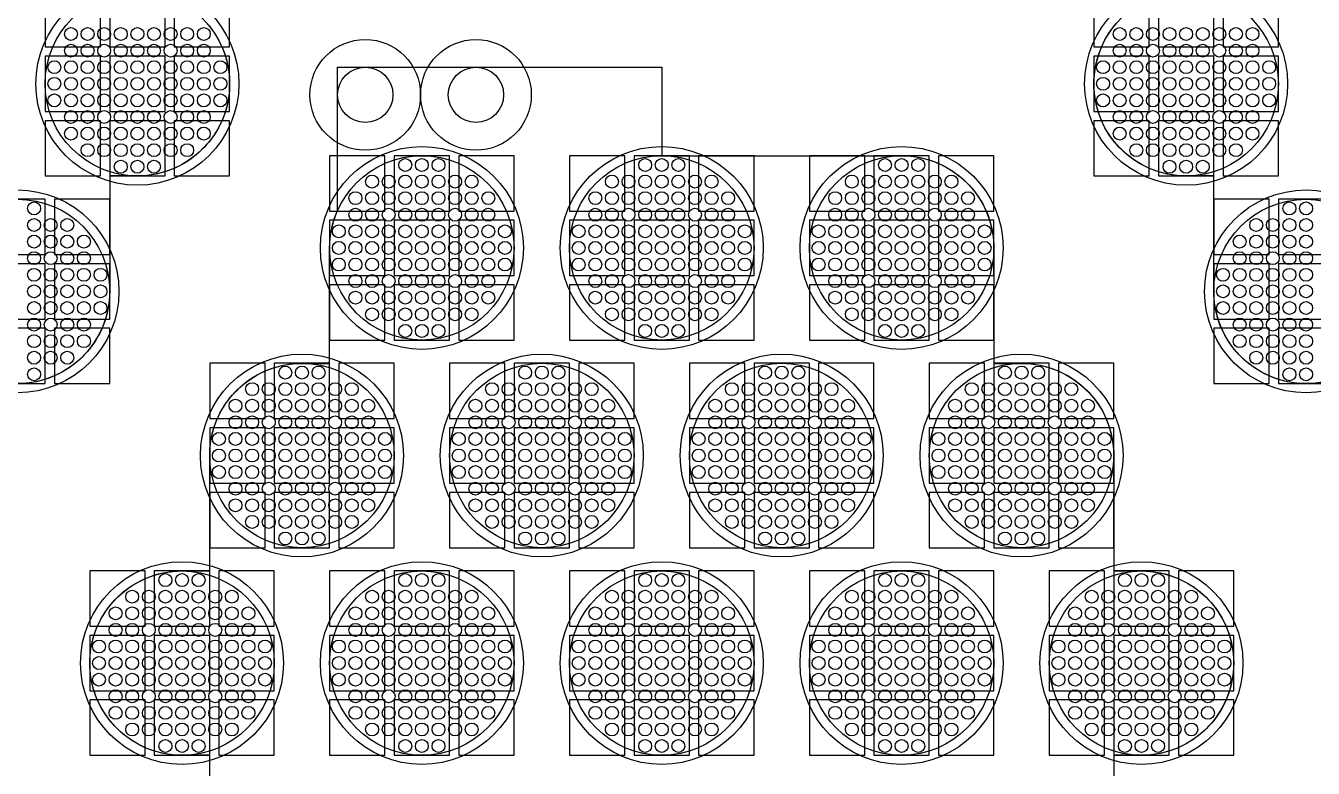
# Model space of a CAD drawing. Extents: x -49 to 54, y -38 to 38.
# Drawn here: x 26.48 to 33.46, y 10.43 to 14.45 of the extents above; entities that cross this region are included whole.
import ezdxf

# ---------------------------------------------------------------- set-up
doc = ezdxf.new("R2010")
doc.units = 0
for name, color, linetype in [('ADHESIVE_VIA_OPENINGS', 30, 'CONTINUOUS'), ('BACK_LAYER', 5, 'CONTINUOUS'), ('COND_LAYER_LOWER_ELECTRODE', 6, 'CONTINUOUS'), ('CONDUCTIVE_LAYER_BACK_LAYER', 2, 'CONTINUOUS'), ('EMITTER', 3, 'CONTINUOUS'), ('LOWER_ELECTRODE', 1, 'CONTINUOUS'), ('SUBSTRATE_VIA', 4, 'CONTINUOUS')]:
    doc.layers.add(name, color=color, linetype=linetype)

msp = doc.modelspace()

# ---------------------------------------------------------------- linework, layer by layer
at = {"layer": 'ADHESIVE_VIA_OPENINGS'}
for centre in [(28.3233, 14.0785), (28.9233, 14.0785)]:
    msp.add_circle(centre, 0.3, dxfattribs=at)
at = {"layer": 'BACK_LAYER'}
for points in [[(26.5884, 14.3384), (26.8884, 14.3384), (26.8884, 14.6384), (26.5884, 14.6384)], [(26.9384, 14.3384), (27.2384, 14.3384), (27.2384, 14.6384), (26.9384, 14.6384)], [(27.2884, 14.3384), (27.5884, 14.3384), (27.5884, 14.6384), (27.2884, 14.6384)], [(32.2721, 14.3384), (32.5721, 14.3384), (32.5721, 14.6384), (32.2721, 14.6384)], [(32.6221, 14.3384), (32.9221, 14.3384), (32.9221, 14.6384), (32.6221, 14.6384)], [(32.9721, 14.3384), (33.2721, 14.3384), (33.2721, 14.6384), (32.9721, 14.6384)], [(26.5884, 13.9884), (26.8884, 13.9884), (26.8884, 14.2884), (26.5884, 14.2884)], [(26.9384, 13.9884), (27.2384, 13.9884), (27.2384, 14.2884), (26.9384, 14.2884)], [(27.2884, 13.9884), (27.5884, 13.9884), (27.5884, 14.2884), (27.2884, 14.2884)], [(32.2721, 13.9884), (32.5721, 13.9884), (32.5721, 14.2884), (32.2721, 14.2884)], [(32.6221, 13.9884), (32.9221, 13.9884), (32.9221, 14.2884), (32.6221, 14.2884)], [(32.9721, 13.9884), (33.2721, 13.9884), (33.2721, 14.2884), (32.9721, 14.2884)], [(26.5884, 13.6384), (26.8884, 13.6384), (26.8884, 13.9384), (26.5884, 13.9384)], [(26.9384, 13.6384), (27.2384, 13.6384), (27.2384, 13.9384), (26.9384, 13.9384)], [(27.2884, 13.6384), (27.5884, 13.6384), (27.5884, 13.9384), (27.2884, 13.9384)], [(32.2721, 13.6384), (32.5721, 13.6384), (32.5721, 13.9384), (32.2721, 13.9384)], [(32.6221, 13.6384), (32.9221, 13.6384), (32.9221, 13.9384), (32.6221, 13.9384)], [(32.9721, 13.6384), (33.2721, 13.6384), (33.2721, 13.9384), (32.9721, 13.9384)], [(28.1302, 13.4482), (28.4302, 13.4482), (28.4302, 13.7482), (28.1302, 13.7482)], [(28.4802, 13.4482), (28.7802, 13.4482), (28.7802, 13.7482), (28.4802, 13.7482)], [(28.8302, 13.4482), (29.1302, 13.4482), (29.1302, 13.7482), (28.8302, 13.7482)], [(29.4302, 13.4482), (29.7302, 13.4482), (29.7302, 13.7482), (29.4302, 13.7482)], [(29.7802, 13.4482), (30.0802, 13.4482), (30.0802, 13.7482), (29.7802, 13.7482)], [(30.1302, 13.4482), (30.4302, 13.4482), (30.4302, 13.7482), (30.1302, 13.7482)], [(30.7302, 13.4482), (31.0302, 13.4482), (31.0302, 13.7482), (30.7302, 13.7482)], [(31.0802, 13.4482), (31.3802, 13.4482), (31.3802, 13.7482), (31.0802, 13.7482)], [(31.4302, 13.4482), (31.7302, 13.4482), (31.7302, 13.7482), (31.4302, 13.7482)], [(26.2884, 13.2125), (26.5884, 13.2125), (26.5884, 13.5125), (26.2884, 13.5125)], [(26.6384, 13.2125), (26.9384, 13.2125), (26.9384, 13.5125), (26.6384, 13.5125)], [(32.9221, 13.2125), (33.2221, 13.2125), (33.2221, 13.5125), (32.9221, 13.5125)], [(33.2721, 13.2125), (33.5721, 13.2125), (33.5721, 13.5125), (33.2721, 13.5125)], [(28.1302, 13.0982), (28.4302, 13.0982), (28.4302, 13.3982), (28.1302, 13.3982)], [(28.4802, 13.0982), (28.7802, 13.0982), (28.7802, 13.3982), (28.4802, 13.3982)], [(28.8302, 13.0982), (29.1302, 13.0982), (29.1302, 13.3982), (28.8302, 13.3982)], [(29.4302, 13.0982), (29.7302, 13.0982), (29.7302, 13.3982), (29.4302, 13.3982)], [(29.7802, 13.0982), (30.0802, 13.0982), (30.0802, 13.3982), (29.7802, 13.3982)], [(30.1302, 13.0982), (30.4302, 13.0982), (30.4302, 13.3982), (30.1302, 13.3982)], [(30.7302, 13.0982), (31.0302, 13.0982), (31.0302, 13.3982), (30.7302, 13.3982)], [(31.0802, 13.0982), (31.3802, 13.0982), (31.3802, 13.3982), (31.0802, 13.3982)], [(31.4302, 13.0982), (31.7302, 13.0982), (31.7302, 13.3982), (31.4302, 13.3982)], [(26.2884, 12.8625), (26.5884, 12.8625), (26.5884, 13.1625), (26.2884, 13.1625)], [(26.6384, 12.8625), (26.9384, 12.8625), (26.9384, 13.1625), (26.6384, 13.1625)], [(32.9221, 12.8625), (33.2221, 12.8625), (33.2221, 13.1625), (32.9221, 13.1625)], [(33.2721, 12.8625), (33.5721, 12.8625), (33.5721, 13.1625), (33.2721, 13.1625)], [(28.1302, 12.7482), (28.4302, 12.7482), (28.4302, 13.0482), (28.1302, 13.0482)], [(28.4802, 12.7482), (28.7802, 12.7482), (28.7802, 13.0482), (28.4802, 13.0482)], [(28.8302, 12.7482), (29.1302, 12.7482), (29.1302, 13.0482), (28.8302, 13.0482)], [(29.4302, 12.7482), (29.7302, 12.7482), (29.7302, 13.0482), (29.4302, 13.0482)], [(29.7802, 12.7482), (30.0802, 12.7482), (30.0802, 13.0482), (29.7802, 13.0482)], [(30.1302, 12.7482), (30.4302, 12.7482), (30.4302, 13.0482), (30.1302, 13.0482)], [(30.7302, 12.7482), (31.0302, 12.7482), (31.0302, 13.0482), (30.7302, 13.0482)], [(31.0802, 12.7482), (31.3802, 12.7482), (31.3802, 13.0482), (31.0802, 13.0482)], [(31.4302, 12.7482), (31.7302, 12.7482), (31.7302, 13.0482), (31.4302, 13.0482)], [(26.2884, 12.5125), (26.5884, 12.5125), (26.5884, 12.8125), (26.2884, 12.8125)], [(26.6384, 12.5125), (26.9384, 12.5125), (26.9384, 12.8125), (26.6384, 12.8125)], [(32.9221, 12.5125), (33.2221, 12.5125), (33.2221, 12.8125), (32.9221, 12.8125)], [(33.2721, 12.5125), (33.5721, 12.5125), (33.5721, 12.8125), (33.2721, 12.8125)], [(27.4802, 12.3223), (27.7802, 12.3223), (27.7802, 12.6223), (27.4802, 12.6223)], [(27.8302, 12.3223), (28.1302, 12.3223), (28.1302, 12.6223), (27.8302, 12.6223)], [(28.1802, 12.3223), (28.4802, 12.3223), (28.4802, 12.6223), (28.1802, 12.6223)], [(28.7802, 12.3223), (29.0802, 12.3223), (29.0802, 12.6223), (28.7802, 12.6223)], [(29.1302, 12.3223), (29.4302, 12.3223), (29.4302, 12.6223), (29.1302, 12.6223)], [(29.4802, 12.3223), (29.7802, 12.3223), (29.7802, 12.6223), (29.4802, 12.6223)], [(30.0802, 12.3223), (30.3802, 12.3223), (30.3802, 12.6223), (30.0802, 12.6223)], [(30.4302, 12.3223), (30.7302, 12.3223), (30.7302, 12.6223), (30.4302, 12.6223)], [(30.7802, 12.3223), (31.0802, 12.3223), (31.0802, 12.6223), (30.7802, 12.6223)], [(31.3802, 12.3223), (31.6802, 12.3223), (31.6802, 12.6223), (31.3802, 12.6223)], [(31.7302, 12.3223), (32.0302, 12.3223), (32.0302, 12.6223), (31.7302, 12.6223)], [(32.0802, 12.3223), (32.3802, 12.3223), (32.3802, 12.6223), (32.0802, 12.6223)], [(27.4802, 11.9723), (27.7802, 11.9723), (27.7802, 12.2723), (27.4802, 12.2723)], [(27.8302, 11.9723), (28.1302, 11.9723), (28.1302, 12.2723), (27.8302, 12.2723)], [(28.1802, 11.9723), (28.4802, 11.9723), (28.4802, 12.2723), (28.1802, 12.2723)], [(28.7802, 11.9723), (29.0802, 11.9723), (29.0802, 12.2723), (28.7802, 12.2723)], [(29.1302, 11.9723), (29.4302, 11.9723), (29.4302, 12.2723), (29.1302, 12.2723)], [(29.4802, 11.9723), (29.7802, 11.9723), (29.7802, 12.2723), (29.4802, 12.2723)], [(30.0802, 11.9723), (30.3802, 11.9723), (30.3802, 12.2723), (30.0802, 12.2723)], [(30.4302, 11.9723), (30.7302, 11.9723), (30.7302, 12.2723), (30.4302, 12.2723)], [(30.7802, 11.9723), (31.0802, 11.9723), (31.0802, 12.2723), (30.7802, 12.2723)], [(31.3802, 11.9723), (31.6802, 11.9723), (31.6802, 12.2723), (31.3802, 12.2723)], [(31.7302, 11.9723), (32.0302, 11.9723), (32.0302, 12.2723), (31.7302, 12.2723)], [(32.0802, 11.9723), (32.3802, 11.9723), (32.3802, 12.2723), (32.0802, 12.2723)], [(27.4802, 11.6223), (27.7802, 11.6223), (27.7802, 11.9223), (27.4802, 11.9223)], [(27.8302, 11.6223), (28.1302, 11.6223), (28.1302, 11.9223), (27.8302, 11.9223)], [(28.1802, 11.6223), (28.4802, 11.6223), (28.4802, 11.9223), (28.1802, 11.9223)], [(28.7802, 11.6223), (29.0802, 11.6223), (29.0802, 11.9223), (28.7802, 11.9223)], [(29.1302, 11.6223), (29.4302, 11.6223), (29.4302, 11.9223), (29.1302, 11.9223)], [(29.4802, 11.6223), (29.7802, 11.6223), (29.7802, 11.9223), (29.4802, 11.9223)], [(30.0802, 11.6223), (30.3802, 11.6223), (30.3802, 11.9223), (30.0802, 11.9223)], [(30.4302, 11.6223), (30.7302, 11.6223), (30.7302, 11.9223), (30.4302, 11.9223)], [(30.7802, 11.6223), (31.0802, 11.6223), (31.0802, 11.9223), (30.7802, 11.9223)], [(31.3802, 11.6223), (31.6802, 11.6223), (31.6802, 11.9223), (31.3802, 11.9223)], [(31.7302, 11.6223), (32.0302, 11.6223), (32.0302, 11.9223), (31.7302, 11.9223)], [(32.0802, 11.6223), (32.3802, 11.6223), (32.3802, 11.9223), (32.0802, 11.9223)], [(26.8302, 11.1965), (27.1302, 11.1965), (27.1302, 11.4965), (26.8302, 11.4965)], [(27.1802, 11.1965), (27.4802, 11.1965), (27.4802, 11.4965), (27.1802, 11.4965)], [(27.5302, 11.1965), (27.8302, 11.1965), (27.8302, 11.4965), (27.5302, 11.4965)], [(28.1302, 11.1965), (28.4302, 11.1965), (28.4302, 11.4965), (28.1302, 11.4965)], [(28.4802, 11.1965), (28.7802, 11.1965), (28.7802, 11.4965), (28.4802, 11.4965)], [(28.8302, 11.1965), (29.1302, 11.1965), (29.1302, 11.4965), (28.8302, 11.4965)], [(29.4302, 11.1965), (29.7302, 11.1965), (29.7302, 11.4965), (29.4302, 11.4965)], [(29.7802, 11.1965), (30.0802, 11.1965), (30.0802, 11.4965), (29.7802, 11.4965)], [(30.1302, 11.1965), (30.4302, 11.1965), (30.4302, 11.4965), (30.1302, 11.4965)], [(30.7302, 11.1965), (31.0302, 11.1965), (31.0302, 11.4965), (30.7302, 11.4965)], [(31.0802, 11.1965), (31.3802, 11.1965), (31.3802, 11.4965), (31.0802, 11.4965)], [(31.4302, 11.1965), (31.7302, 11.1965), (31.7302, 11.4965), (31.4302, 11.4965)], [(32.0302, 11.1965), (32.3302, 11.1965), (32.3302, 11.4965), (32.0302, 11.4965)], [(32.3802, 11.1965), (32.6802, 11.1965), (32.6802, 11.4965), (32.3802, 11.4965)], [(32.7302, 11.1965), (33.0302, 11.1965), (33.0302, 11.4965), (32.7302, 11.4965)], [(26.8302, 10.8465), (27.1302, 10.8465), (27.1302, 11.1465), (26.8302, 11.1465)], [(27.1802, 10.8465), (27.4802, 10.8465), (27.4802, 11.1465), (27.1802, 11.1465)], [(27.5302, 10.8465), (27.8302, 10.8465), (27.8302, 11.1465), (27.5302, 11.1465)], [(28.1302, 10.8465), (28.4302, 10.8465), (28.4302, 11.1465), (28.1302, 11.1465)], [(28.4802, 10.8465), (28.7802, 10.8465), (28.7802, 11.1465), (28.4802, 11.1465)], [(28.8302, 10.8465), (29.1302, 10.8465), (29.1302, 11.1465), (28.8302, 11.1465)], [(29.4302, 10.8465), (29.7302, 10.8465), (29.7302, 11.1465), (29.4302, 11.1465)], [(29.7802, 10.8465), (30.0802, 10.8465), (30.0802, 11.1465), (29.7802, 11.1465)], [(30.1302, 10.8465), (30.4302, 10.8465), (30.4302, 11.1465), (30.1302, 11.1465)], [(30.7302, 10.8465), (31.0302, 10.8465), (31.0302, 11.1465), (30.7302, 11.1465)], [(31.0802, 10.8465), (31.3802, 10.8465), (31.3802, 11.1465), (31.0802, 11.1465)], [(31.4302, 10.8465), (31.7302, 10.8465), (31.7302, 11.1465), (31.4302, 11.1465)], [(32.0302, 10.8465), (32.3302, 10.8465), (32.3302, 11.1465), (32.0302, 11.1465)], [(32.3802, 10.8465), (32.6802, 10.8465), (32.6802, 11.1465), (32.3802, 11.1465)], [(32.7302, 10.8465), (33.0302, 10.8465), (33.0302, 11.1465), (32.7302, 11.1465)], [(26.8302, 10.4965), (27.1302, 10.4965), (27.1302, 10.7965), (26.8302, 10.7965)], [(27.1802, 10.4965), (27.4802, 10.4965), (27.4802, 10.7965), (27.1802, 10.7965)], [(27.5302, 10.4965), (27.8302, 10.4965), (27.8302, 10.7965), (27.5302, 10.7965)], [(28.1302, 10.4965), (28.4302, 10.4965), (28.4302, 10.7965), (28.1302, 10.7965)], [(28.4802, 10.4965), (28.7802, 10.4965), (28.7802, 10.7965), (28.4802, 10.7965)], [(28.8302, 10.4965), (29.1302, 10.4965), (29.1302, 10.7965), (28.8302, 10.7965)], [(29.4302, 10.4965), (29.7302, 10.4965), (29.7302, 10.7965), (29.4302, 10.7965)], [(29.7802, 10.4965), (30.0802, 10.4965), (30.0802, 10.7965), (29.7802, 10.7965)], [(30.1302, 10.4965), (30.4302, 10.4965), (30.4302, 10.7965), (30.1302, 10.7965)], [(30.7302, 10.4965), (31.0302, 10.4965), (31.0302, 10.7965), (30.7302, 10.7965)], [(31.0802, 10.4965), (31.3802, 10.4965), (31.3802, 10.7965), (31.0802, 10.7965)], [(31.4302, 10.4965), (31.7302, 10.4965), (31.7302, 10.7965), (31.4302, 10.7965)], [(32.0302, 10.4965), (32.3302, 10.4965), (32.3302, 10.7965), (32.0302, 10.7965)], [(32.3802, 10.4965), (32.6802, 10.4965), (32.6802, 10.7965), (32.3802, 10.7965)], [(32.7302, 10.4965), (33.0302, 10.4965), (33.0302, 10.7965), (32.7302, 10.7965)]]:
    msp.add_lwpolyline(points, close=True, dxfattribs=at)
at = {"layer": 'COND_LAYER_LOWER_ELECTRODE'}
for centre in [(27.0884, 14.1384), (32.7721, 14.1384), (28.6302, 13.2482), (29.9302, 13.2482), (31.2302, 13.2482), (26.4384, 13.0125), (33.4221, 13.0125), (27.9802, 12.1223), (29.2802, 12.1223), (30.5802, 12.1223), (31.8802, 12.1223), (27.3302, 10.9965), (28.6302, 10.9965), (29.9302, 10.9965), (31.2302, 10.9965), (32.5302, 10.9965)]:
    msp.add_circle(centre, 0.55, dxfattribs=at)
at = {"layer": 'CONDUCTIVE_LAYER_BACK_LAYER'}
for points in [[(27.4656, 14.4665), (27.4784, 14.4512), (27.4905, 14.4355), (27.502, 14.4192), (27.5129, 14.4026), (27.523, 14.3855), (27.5325, 14.368), (27.5413, 14.3502), (27.5493, 14.332), (27.5567, 14.3135), (27.5633, 14.2948), (27.5691, 14.2758), (27.5742, 14.2565), (27.5785, 14.2371), (27.5821, 14.2176), (27.5848, 14.1979), (27.5868, 14.1781), (27.588, 14.1582), (27.5884, 14.1384), (27.588, 14.1185), (27.5868, 14.0986), (27.5848, 14.0789), (27.5821, 14.0592), (27.5785, 14.0396), (27.5742, 14.0202), (27.5691, 14.001), (27.5633, 13.982), (27.5567, 13.9632), (27.5493, 13.9447), (27.5413, 13.9266), (27.5325, 13.9087), (27.523, 13.8912), (27.5129, 13.8742), (27.502, 13.8575), (27.4905, 13.8413), (27.4784, 13.8255), (27.4656, 13.8103), (27.4523, 13.7955), (27.4384, 13.7813), (27.4239, 13.7677), (27.4089, 13.7546), (27.3934, 13.7422), (27.3774, 13.7304), (27.361, 13.7192), (27.3441, 13.7087), (27.3268, 13.6989), (27.3091, 13.6897), (27.2911, 13.6813), (27.2728, 13.6736), (27.2542, 13.6667), (27.2353, 13.6604), (27.2162, 13.655), (27.1969, 13.6503), (27.1774, 13.6463), (27.1577, 13.6432), (27.138, 13.6408), (27.1182, 13.6393), (27.0983, 13.6385), (26.9384, 13.6385), (26.9384, 13.0125), (26.938, 12.9927), (26.9368, 12.9728), (26.9348, 12.953), (26.9321, 12.9333), (26.9285, 12.9138), (26.9242, 12.8944), (26.9191, 12.8751), (26.9133, 12.8561), (26.9067, 12.8374), (26.8993, 12.8189), (26.8913, 12.8007), (26.8825, 12.7829), (26.873, 12.7654), (26.8629, 12.7483), (26.852, 12.7317), (26.8405, 12.7154), (26.8284, 12.6997), (26.8156, 12.6844), (26.8023, 12.6697), (26.7884, 12.6555), (26.7739, 12.6418), (26.7589, 12.6288), (26.7434, 12.6164), (26.7274, 12.6045), (26.711, 12.5934), (26.6941, 12.5829), (26.6768, 12.573), (26.6591, 12.5639), (26.6411, 12.5555), (26.6228, 12.5478), (26.6042, 12.5408), (26.5853, 12.5346), (26.5662, 12.5291), (26.5469, 12.5244), (26.5274, 12.5205), (26.5077, 12.5174), (26.488, 12.515), (26.4682, 12.5134)], [(33.5721, 12.5126), (33.4121, 12.5126), (33.3923, 12.5134), (33.3725, 12.515), (33.3527, 12.5174), (33.3331, 12.5205), (33.3136, 12.5244), (33.2943, 12.5291), (33.2752, 12.5346), (33.2563, 12.5408), (33.2376, 12.5478), (33.2193, 12.5555), (33.2013, 12.5639), (33.1836, 12.573), (33.1664, 12.5829), (33.1495, 12.5934), (33.133, 12.6045), (33.117, 12.6164), (33.1015, 12.6288), (33.0865, 12.6418), (33.0721, 12.6555), (33.0581, 12.6697), (33.0448, 12.6844), (33.0321, 12.6997), (33.0199, 12.7154), (33.0084, 12.7317), (32.9976, 12.7483), (32.9874, 12.7654), (32.9779, 12.7829), (32.9692, 12.8007), (32.9611, 12.8189), (32.9538, 12.8374), (32.9472, 12.8561), (32.9413, 12.8751), (32.9362, 12.8944), (32.9319, 12.9138), (32.9284, 12.9333), (32.9256, 12.953), (32.9237, 12.9728), (32.9225, 12.9927), (32.9221, 13.0125), (32.9221, 13.6385), (32.7621, 13.6385), (32.7423, 13.6393), (32.7225, 13.6408), (32.7027, 13.6432), (32.6831, 13.6463), (32.6636, 13.6503), (32.6443, 13.655), (32.6252, 13.6604), (32.6063, 13.6667), (32.5876, 13.6736), (32.5693, 13.6813), (32.5513, 13.6897), (32.5336, 13.6989), (32.5164, 13.7087), (32.4995, 13.7192), (32.483, 13.7304), (32.467, 13.7422), (32.4515, 13.7546), (32.4365, 13.7677), (32.4221, 13.7813), (32.4081, 13.7955), (32.3948, 13.8103), (32.3821, 13.8255), (32.3699, 13.8413), (32.3584, 13.8575), (32.3476, 13.8742), (32.3374, 13.8912), (32.3279, 13.9087), (32.3192, 13.9266), (32.3111, 13.9447), (32.3038, 13.9632), (32.2972, 13.982), (32.2913, 14.001), (32.2862, 14.0202), (32.2819, 14.0396), (32.2784, 14.0592), (32.2756, 14.0789), (32.2737, 14.0986), (32.2725, 14.1185), (32.2721, 14.1384), (32.2725, 14.1582), (32.2737, 14.1781), (32.2756, 14.1979), (32.2784, 14.2176), (32.2819, 14.2371), (32.2862, 14.2565), (32.2913, 14.2758), (32.2972, 14.2948), (32.3038, 14.3135), (32.3111, 14.332), (32.3192, 14.3502), (32.3279, 14.368), (32.3374, 14.3855), (32.3476, 14.4026), (32.3584, 14.4192), (32.3699, 14.4355), (32.3821, 14.4512), (32.3948, 14.4665)], [(27.4802, 9.8707), (27.4802, 10.4966), (27.3203, 10.4966), (27.3004, 10.4974), (27.2806, 10.499), (27.2609, 10.5013), (27.2412, 10.5045), (27.2217, 10.5084), (27.2024, 10.5131), (27.1833, 10.5186), (27.1644, 10.5248), (27.1458, 10.5318), (27.1275, 10.5395), (27.1094, 10.5479), (27.0918, 10.557), (27.0745, 10.5668), (27.0576, 10.5773), (27.0412, 10.5885), (27.0252, 10.6003), (27.0097, 10.6128), (26.9947, 10.6258), (26.9802, 10.6395), (26.9663, 10.6537), (26.9529, 10.6684), (26.9402, 10.6837), (26.9281, 10.6994), (26.9166, 10.7156), (26.9057, 10.7323), (26.8956, 10.7494), (26.8861, 10.7669), (26.8773, 10.7847), (26.8692, 10.8029), (26.8619, 10.8213), (26.8553, 10.8401), (26.8495, 10.8591), (26.8444, 10.8783), (26.8401, 10.8977), (26.8365, 10.9173), (26.8338, 10.937), (26.8318, 10.9568), (26.8306, 10.9766), (26.8302, 10.9965), (26.8306, 11.0164), (26.8318, 11.0362), (26.8338, 11.056), (26.8365, 11.0757), (26.8401, 11.0953), (26.8444, 11.1147), (26.8495, 11.1339), (26.8553, 11.1529), (26.8619, 11.1717), (26.8692, 11.1901), (26.8773, 11.2083), (26.8861, 11.2262), (26.8956, 11.2436), (26.9057, 11.2607), (26.9166, 11.2774), (26.9281, 11.2936), (26.9402, 11.3094), (26.9529, 11.3246), (26.9663, 11.3394), (26.9802, 11.3536), (26.9947, 11.3672), (27.0097, 11.3802), (27.0252, 11.3927), (27.0412, 11.4045), (27.0576, 11.4157), (27.0745, 11.4262), (27.0918, 11.436), (27.1094, 11.4451), (27.1275, 11.4535), (27.1458, 11.4612), (27.1644, 11.4682), (27.1833, 11.4744), (27.2024, 11.4799), (27.2217, 11.4846), (27.2412, 11.4885), (27.2609, 11.4917), (27.2806, 11.494), (27.3004, 11.4956), (27.3203, 11.4964), (27.4802, 11.4964), (27.4802, 12.1223), (27.4806, 12.1422), (27.4818, 12.1621), (27.4838, 12.1818), (27.4865, 12.2015), (27.4901, 12.2211), (27.4944, 12.2405), (27.4995, 12.2597), (27.5053, 12.2787), (27.5119, 12.2975), (27.5192, 12.316), (27.5273, 12.3341), (27.5361, 12.352), (27.5456, 12.3695), (27.5557, 12.3865), (27.5666, 12.4032), (27.5781, 12.4194), (27.5902, 12.4352), (27.6029, 12.4505), (27.6163, 12.4652), (27.6302, 12.4794), (27.6447, 12.493), (27.6597, 12.5061), (27.6752, 12.5185), (27.6912, 12.5303), (27.7076, 12.5415), (27.7245, 12.552), (27.7418, 12.5618), (27.7594, 12.571), (27.7775, 12.5794), (27.7958, 12.5871), (27.8144, 12.594), (27.8333, 12.6003), (27.8524, 12.6057), (27.8717, 12.6104), (27.8912, 12.6144), (27.9109, 12.6175), (27.9306, 12.6199), (27.9504, 12.6214), (27.9703, 12.6222), (28.1302, 12.6222), (28.1302, 13.2482), (28.1306, 13.268), (28.1318, 13.2879), (28.1338, 13.3077), (28.1365, 13.3274), (28.1401, 13.3469), (28.1444, 13.3663), (28.1495, 13.3856), (28.1553, 13.4046), (28.1619, 13.4233), (28.1692, 13.4418), (28.1733, 13.4509), (28.1733, 14.2285), (29.9302, 14.2285), (29.9302, 13.7481), (31.2402, 13.7481), (31.26, 13.7473), (31.2798, 13.7457), (31.2996, 13.7433), (31.3192, 13.7402), (31.3387, 13.7363), (31.358, 13.7316), (31.3771, 13.7261), (31.396, 13.7199), (31.4147, 13.7129), (31.433, 13.7052), (31.451, 13.6968), (31.4687, 13.6877), (31.4859, 13.6778), (31.5028, 13.6673), (31.5193, 13.6562), (31.5353, 13.6443), (31.5508, 13.6319), (31.5658, 13.6189), (31.5802, 13.6052), (31.5942, 13.591), (31.6075, 13.5763), (31.6203, 13.561), (31.6324, 13.5453), (31.6439, 13.529), (31.6547, 13.5124), (31.6649, 13.4953), (31.6744, 13.4778), (31.6831, 13.46), (31.6912, 13.4418), (31.6985, 13.4233), (31.7051, 13.4046), (31.711, 13.3856), (31.7161, 13.3663), (31.7204, 13.3469), (31.7239, 13.3274), (31.7267, 13.3077), (31.7286, 13.2879), (31.7298, 13.268), (31.7302, 13.2482), (31.7302, 12.6222), (31.8902, 12.6222), (31.91, 12.6214), (31.9298, 12.6199), (31.9496, 12.6175), (31.9692, 12.6144), (31.9887, 12.6104), (32.008, 12.6057), (32.0271, 12.6003), (32.046, 12.594), (32.0647, 12.5871), (32.083, 12.5794), (32.101, 12.571), (32.1187, 12.5618), (32.1359, 12.552), (32.1528, 12.5415), (32.1693, 12.5303), (32.1853, 12.5185), (32.2008, 12.5061), (32.2158, 12.493), (32.2302, 12.4794), (32.2442, 12.4652), (32.2575, 12.4505), (32.2703, 12.4352), (32.2824, 12.4194), (32.2939, 12.4032), (32.3047, 12.3865), (32.3149, 12.3695), (32.3244, 12.352), (32.3331, 12.3341), (32.3412, 12.316), (32.3485, 12.2975), (32.3551, 12.2787), (32.361, 12.2597), (32.3661, 12.2405), (32.3704, 12.2211), (32.3739, 12.2015), (32.3767, 12.1818), (32.3786, 12.1621), (32.3798, 12.1422), (32.3802, 12.1223), (32.3802, 11.4964), (32.5402, 11.4964), (32.56, 11.4956), (32.5798, 11.494), (32.5996, 11.4917), (32.6192, 11.4885), (32.6387, 11.4846), (32.658, 11.4799), (32.6771, 11.4744), (32.696, 11.4682), (32.7147, 11.4612), (32.733, 11.4535), (32.751, 11.4451), (32.7687, 11.436), (32.7859, 11.4262), (32.8028, 11.4157), (32.8193, 11.4045), (32.8353, 11.3927), (32.8508, 11.3802), (32.8658, 11.3672), (32.8802, 11.3536), (32.8942, 11.3394), (32.9075, 11.3246), (32.9203, 11.3094), (32.9324, 11.2936), (32.9439, 11.2774), (32.9547, 11.2607), (32.9649, 11.2436), (32.9744, 11.2262), (32.9831, 11.2083), (32.9912, 11.1901), (32.9985, 11.1717), (33.0051, 11.1529), (33.011, 11.1339), (33.0161, 11.1147), (33.0204, 11.0953), (33.0239, 11.0757), (33.0267, 11.056), (33.0286, 11.0362), (33.0298, 11.0164), (33.0302, 10.9965), (33.0298, 10.9766), (33.0286, 10.9568), (33.0267, 10.937), (33.0239, 10.9173), (33.0204, 10.8977), (33.0161, 10.8783), (33.011, 10.8591), (33.0051, 10.8401), (32.9985, 10.8213), (32.9912, 10.8029), (32.9831, 10.7847), (32.9744, 10.7669), (32.9649, 10.7494), (32.9547, 10.7323), (32.9439, 10.7156), (32.9324, 10.6994), (32.9203, 10.6837), (32.9075, 10.6684), (32.8942, 10.6537), (32.8802, 10.6395), (32.8658, 10.6258), (32.8508, 10.6128), (32.8353, 10.6003), (32.8193, 10.5885), (32.8028, 10.5773), (32.7859, 10.5668), (32.7687, 10.557), (32.751, 10.5479), (32.733, 10.5395), (32.7147, 10.5318), (32.696, 10.5248), (32.6771, 10.5186), (32.658, 10.5131), (32.6387, 10.5084), (32.6192, 10.5045), (32.5996, 10.5013), (32.5798, 10.499), (32.56, 10.4974), (32.5402, 10.4966), (32.3802, 10.4966), (32.3802, 9.8707)]]:
    msp.add_lwpolyline(points, dxfattribs=at)
at = {"layer": 'EMITTER'}
for centre in [(27.0884, 14.1384), (32.7721, 14.1384), (28.6302, 13.2482), (29.9302, 13.2482), (31.2302, 13.2482), (26.4384, 13.0125), (33.4221, 13.0125), (27.9802, 12.1223), (29.2802, 12.1223), (30.5802, 12.1223), (31.8802, 12.1223), (27.3302, 10.9965), (28.6302, 10.9965), (29.9302, 10.9965), (31.2302, 10.9965), (32.5302, 10.9965)]:
    msp.add_circle(centre, 0.5, dxfattribs=at)
at = {"layer": 'LOWER_ELECTRODE'}
for centre in [(26.7284, 14.4084), (26.8184, 14.4084), (26.9084, 14.4084), (26.9984, 14.4084), (27.0884, 14.4084), (27.1784, 14.4084), (27.2684, 14.4084), (27.3584, 14.4084), (27.4484, 14.4084), (32.4121, 14.4084), (32.5021, 14.4084), (32.5921, 14.4084), (32.6821, 14.4084), (32.7721, 14.4084), (32.8621, 14.4084), (32.9521, 14.4084), (33.0421, 14.4084), (33.1321, 14.4084), (26.7284, 14.3184), (26.8184, 14.3184), (26.9084, 14.3184), (26.9984, 14.3184), (27.0884, 14.3184), (27.1784, 14.3184), (27.2684, 14.3184), (27.3584, 14.3184), (27.4484, 14.3184), (32.4121, 14.3184), (32.5021, 14.3184), (32.5921, 14.3184), (32.6821, 14.3184), (32.7721, 14.3184), (32.8621, 14.3184), (32.9521, 14.3184), (33.0421, 14.3184), (33.1321, 14.3184), (26.6384, 14.2284), (26.7284, 14.2284), (26.8184, 14.2284), (26.9084, 14.2284), (26.9984, 14.2284), (27.0884, 14.2284), (27.1784, 14.2284), (27.2684, 14.2284), (27.3584, 14.2284), (27.4484, 14.2284), (27.5384, 14.2284), (32.3221, 14.2284), (32.4121, 14.2284), (32.5021, 14.2284), (32.5921, 14.2284), (32.6821, 14.2284), (32.7721, 14.2284), (32.8621, 14.2284), (32.9521, 14.2284), (33.0421, 14.2284), (33.1321, 14.2284), (33.2221, 14.2284), (26.6384, 14.1384), (26.7284, 14.1384), (26.8184, 14.1384), (26.9084, 14.1384), (26.9984, 14.1384), (27.0884, 14.1384), (27.1784, 14.1384), (27.2684, 14.1384), (27.3584, 14.1384), (27.4484, 14.1384), (27.5384, 14.1384), (32.3221, 14.1384), (32.4121, 14.1384), (32.5021, 14.1384), (32.5921, 14.1384), (32.6821, 14.1384), (32.7721, 14.1384), (32.8621, 14.1384), (32.9521, 14.1384), (33.0421, 14.1384), (33.1321, 14.1384), (33.2221, 14.1384), (26.6384, 14.0484), (26.7284, 14.0484), (26.8184, 14.0484), (26.9084, 14.0484), (26.9984, 14.0484), (27.0884, 14.0484), (27.1784, 14.0484), (27.2684, 14.0484), (27.3584, 14.0484), (27.4484, 14.0484), (27.5384, 14.0484), (32.3221, 14.0484), (32.4121, 14.0484), (32.5021, 14.0484), (32.5921, 14.0484), (32.6821, 14.0484), (32.7721, 14.0484), (32.8621, 14.0484), (32.9521, 14.0484), (33.0421, 14.0484), (33.1321, 14.0484), (33.2221, 14.0484), (26.7284, 13.9584), (26.8184, 13.9584), (26.9084, 13.9584), (26.9984, 13.9584), (27.0884, 13.9584), (27.1784, 13.9584), (27.2684, 13.9584), (27.3584, 13.9584), (27.4484, 13.9584), (32.4121, 13.9584), (32.5021, 13.9584), (32.5921, 13.9584), (32.6821, 13.9584), (32.7721, 13.9584), (32.8621, 13.9584), (32.9521, 13.9584), (33.0421, 13.9584), (33.1321, 13.9584), (26.7284, 13.8684), (26.8184, 13.8684), (26.9084, 13.8684), (26.9984, 13.8684), (27.0884, 13.8684), (27.1784, 13.8684), (27.2684, 13.8684), (27.3584, 13.8684), (27.4484, 13.8684), (32.4121, 13.8684), (32.5021, 13.8684), (32.5921, 13.8684), (32.6821, 13.8684), (32.7721, 13.8684), (32.8621, 13.8684), (32.9521, 13.8684), (33.0421, 13.8684), (33.1321, 13.8684), (26.8184, 13.7784), (26.9084, 13.7784), (26.9984, 13.7784), (27.0884, 13.7784), (27.1784, 13.7784), (27.2684, 13.7784), (27.3584, 13.7784), (32.5021, 13.7784), (32.5921, 13.7784), (32.6821, 13.7784), (32.7721, 13.7784), (32.8621, 13.7784), (32.9521, 13.7784), (33.0421, 13.7784), (26.9984, 13.6884), (27.0884, 13.6884), (27.1784, 13.6884), (28.5402, 13.6982), (28.6302, 13.6982), (28.7202, 13.6982), (29.8402, 13.6982), (29.9302, 13.6982), (30.0202, 13.6982), (31.1402, 13.6982), (31.2302, 13.6982), (31.3202, 13.6982), (32.6821, 13.6884), (32.7721, 13.6884), (32.8621, 13.6884), (28.3602, 13.6082), (28.4502, 13.6082), (28.5402, 13.6082), (28.6302, 13.6082), (28.7202, 13.6082), (28.8102, 13.6082), (28.9002, 13.6082), (29.6602, 13.6082), (29.7502, 13.6082), (29.8402, 13.6082), (29.9302, 13.6082), (30.0202, 13.6082), (30.1102, 13.6082), (30.2002, 13.6082), (30.9602, 13.6082), (31.0502, 13.6082), (31.1402, 13.6082), (31.2302, 13.6082), (31.3202, 13.6082), (31.4102, 13.6082), (31.5002, 13.6082), (28.2702, 13.5182), (28.3602, 13.5182), (28.4502, 13.5182), (28.5402, 13.5182), (28.6302, 13.5182), (28.7202, 13.5182), (28.8102, 13.5182), (28.9002, 13.5182), (28.9902, 13.5182), (29.5702, 13.5182), (29.6602, 13.5182), (29.7502, 13.5182), (29.8402, 13.5182), (29.9302, 13.5182), (30.0202, 13.5182), (30.1102, 13.5182), (30.2002, 13.5182), (30.2902, 13.5182), (30.8702, 13.5182), (30.9602, 13.5182), (31.0502, 13.5182), (31.1402, 13.5182), (31.2302, 13.5182), (31.3202, 13.5182), (31.4102, 13.5182), (31.5002, 13.5182), (31.5902, 13.5182), (26.5284, 13.4625), (33.3321, 13.4625), (33.4221, 13.4625), (26.5284, 13.3725), (26.6184, 13.3725), (26.7084, 13.3725), (28.2702, 13.4282), (28.3602, 13.4282), (28.4502, 13.4282), (28.5402, 13.4282), (28.6302, 13.4282), (28.7202, 13.4282), (28.8102, 13.4282), (28.9002, 13.4282), (28.9902, 13.4282), (29.5702, 13.4282), (29.6602, 13.4282), (29.7502, 13.4282), (29.8402, 13.4282), (29.9302, 13.4282), (30.0202, 13.4282), (30.1102, 13.4282), (30.2002, 13.4282), (30.2902, 13.4282), (30.8702, 13.4282), (30.9602, 13.4282), (31.0502, 13.4282), (31.1402, 13.4282), (31.2302, 13.4282), (31.3202, 13.4282), (31.4102, 13.4282), (31.5002, 13.4282), (31.5902, 13.4282), (33.1521, 13.3725), (33.2421, 13.3725), (33.3321, 13.3725), (33.4221, 13.3725), (28.1802, 13.3382), (28.2702, 13.3382), (28.3602, 13.3382), (28.4502, 13.3382), (28.5402, 13.3382), (28.6302, 13.3382), (28.7202, 13.3382), (28.8102, 13.3382), (28.9002, 13.3382), (28.9902, 13.3382), (29.0802, 13.3382), (29.4802, 13.3382), (29.5702, 13.3382), (29.6602, 13.3382), (29.7502, 13.3382), (29.8402, 13.3382), (29.9302, 13.3382), (30.0202, 13.3382), (30.1102, 13.3382), (30.2002, 13.3382), (30.2902, 13.3382), (30.3802, 13.3382), (30.7802, 13.3382), (30.8702, 13.3382), (30.9602, 13.3382), (31.0502, 13.3382), (31.1402, 13.3382), (31.2302, 13.3382), (31.3202, 13.3382), (31.4102, 13.3382), (31.5002, 13.3382), (31.5902, 13.3382), (31.6802, 13.3382), (26.5284, 13.2825), (26.6184, 13.2825), (26.7084, 13.2825), (26.7984, 13.2825), (28.1802, 13.2482), (28.2702, 13.2482), (28.3602, 13.2482), (28.4502, 13.2482), (28.5402, 13.2482), (28.6302, 13.2482), (28.7202, 13.2482), (28.8102, 13.2482), (28.9002, 13.2482), (28.9902, 13.2482), (29.0802, 13.2482), (29.4802, 13.2482), (29.5702, 13.2482), (29.6602, 13.2482), (29.7502, 13.2482), (29.8402, 13.2482), (29.9302, 13.2482), (30.0202, 13.2482), (30.1102, 13.2482), (30.2002, 13.2482), (30.2902, 13.2482), (30.3802, 13.2482), (30.7802, 13.2482), (30.8702, 13.2482), (30.9602, 13.2482), (31.0502, 13.2482), (31.1402, 13.2482), (31.2302, 13.2482), (31.3202, 13.2482), (31.4102, 13.2482), (31.5002, 13.2482), (31.5902, 13.2482), (31.6802, 13.2482), (33.0621, 13.2825), (33.1521, 13.2825), (33.2421, 13.2825), (33.3321, 13.2825), (33.4221, 13.2825), (26.5284, 13.1925), (26.6184, 13.1925), (26.7084, 13.1925), (26.7984, 13.1925), (28.1802, 13.1582), (28.2702, 13.1582), (28.3602, 13.1582), (28.4502, 13.1582), (28.5402, 13.1582), (28.6302, 13.1582), (28.7202, 13.1582), (28.8102, 13.1582), (28.9002, 13.1582), (28.9902, 13.1582), (29.0802, 13.1582), (29.4802, 13.1582), (29.5702, 13.1582), (29.6602, 13.1582), (29.7502, 13.1582), (29.8402, 13.1582), (29.9302, 13.1582), (30.0202, 13.1582), (30.1102, 13.1582), (30.2002, 13.1582), (30.2902, 13.1582), (30.3802, 13.1582), (30.7802, 13.1582), (30.8702, 13.1582), (30.9602, 13.1582), (31.0502, 13.1582), (31.1402, 13.1582), (31.2302, 13.1582), (31.3202, 13.1582), (31.4102, 13.1582), (31.5002, 13.1582), (31.5902, 13.1582), (31.6802, 13.1582), (33.0621, 13.1925), (33.1521, 13.1925), (33.2421, 13.1925), (33.3321, 13.1925), (33.4221, 13.1925), (26.5284, 13.1025), (26.6184, 13.1025), (26.7084, 13.1025), (26.7984, 13.1025), (26.8884, 13.1025), (32.9721, 13.1025), (33.0621, 13.1025), (33.1521, 13.1025), (33.2421, 13.1025), (33.3321, 13.1025), (33.4221, 13.1025), (28.2702, 13.0682), (28.3602, 13.0682), (28.4502, 13.0682), (28.5402, 13.0682), (28.6302, 13.0682), (28.7202, 13.0682), (28.8102, 13.0682), (28.9002, 13.0682), (28.9902, 13.0682), (29.5702, 13.0682), (29.6602, 13.0682), (29.7502, 13.0682), (29.8402, 13.0682), (29.9302, 13.0682), (30.0202, 13.0682), (30.1102, 13.0682), (30.2002, 13.0682), (30.2902, 13.0682), (30.8702, 13.0682), (30.9602, 13.0682), (31.0502, 13.0682), (31.1402, 13.0682), (31.2302, 13.0682), (31.3202, 13.0682), (31.4102, 13.0682), (31.5002, 13.0682), (31.5902, 13.0682), (26.5284, 13.0125), (26.6184, 13.0125), (26.7084, 13.0125), (26.7984, 13.0125), (26.8884, 13.0125), (28.2702, 12.9782), (28.3602, 12.9782), (28.4502, 12.9782), (28.5402, 12.9782), (28.6302, 12.9782), (28.7202, 12.9782), (28.8102, 12.9782), (28.9002, 12.9782), (28.9902, 12.9782), (29.5702, 12.9782), (29.6602, 12.9782), (29.7502, 12.9782), (29.8402, 12.9782), (29.9302, 12.9782), (30.0202, 12.9782), (30.1102, 12.9782), (30.2002, 12.9782), (30.2902, 12.9782), (30.8702, 12.9782), (30.9602, 12.9782), (31.0502, 12.9782), (31.1402, 12.9782), (31.2302, 12.9782), (31.3202, 12.9782), (31.4102, 12.9782), (31.5002, 12.9782), (31.5902, 12.9782), (32.9721, 13.0125), (33.0621, 13.0125), (33.1521, 13.0125), (33.2421, 13.0125), (33.3321, 13.0125), (33.4221, 13.0125), (26.5284, 12.9225), (26.6184, 12.9225), (26.7084, 12.9225), (26.7984, 12.9225), (26.8884, 12.9225), (28.3602, 12.8882), (28.4502, 12.8882), (28.5402, 12.8882), (28.6302, 12.8882), (28.7202, 12.8882), (28.8102, 12.8882), (28.9002, 12.8882), (29.6602, 12.8882), (29.7502, 12.8882), (29.8402, 12.8882), (29.9302, 12.8882), (30.0202, 12.8882), (30.1102, 12.8882), (30.2002, 12.8882), (30.9602, 12.8882), (31.0502, 12.8882), (31.1402, 12.8882), (31.2302, 12.8882), (31.3202, 12.8882), (31.4102, 12.8882), (31.5002, 12.8882), (32.9721, 12.9225), (33.0621, 12.9225), (33.1521, 12.9225), (33.2421, 12.9225), (33.3321, 12.9225), (33.4221, 12.9225), (26.5284, 12.8325), (26.6184, 12.8325), (26.7084, 12.8325), (26.7984, 12.8325), (33.0621, 12.8325), (33.1521, 12.8325), (33.2421, 12.8325), (33.3321, 12.8325), (33.4221, 12.8325), (26.5284, 12.7425), (26.6184, 12.7425), (26.7084, 12.7425), (26.7984, 12.7425), (28.5402, 12.7982), (28.6302, 12.7982), (28.7202, 12.7982), (29.8402, 12.7982), (29.9302, 12.7982), (30.0202, 12.7982), (31.1402, 12.7982), (31.2302, 12.7982), (31.3202, 12.7982), (33.0621, 12.7425), (33.1521, 12.7425), (33.2421, 12.7425), (33.3321, 12.7425), (33.4221, 12.7425), (26.5284, 12.6525), (26.6184, 12.6525), (26.7084, 12.6525), (33.1521, 12.6525), (33.2421, 12.6525), (33.3321, 12.6525), (33.4221, 12.6525), (26.5284, 12.5625), (27.8902, 12.5723), (27.9802, 12.5723), (28.0702, 12.5723), (29.1902, 12.5723), (29.2802, 12.5723), (29.3702, 12.5723), (30.4902, 12.5723), (30.5802, 12.5723), (30.6702, 12.5723), (31.7902, 12.5723), (31.8802, 12.5723), (31.9702, 12.5723), (33.3321, 12.5625), (33.4221, 12.5625), (27.7102, 12.4823), (27.8002, 12.4823), (27.8902, 12.4823), (27.9802, 12.4823), (28.0702, 12.4823), (28.1602, 12.4823), (28.2502, 12.4823), (29.0102, 12.4823), (29.1002, 12.4823), (29.1902, 12.4823), (29.2802, 12.4823), (29.3702, 12.4823), (29.4602, 12.4823), (29.5502, 12.4823), (30.3102, 12.4823), (30.4002, 12.4823), (30.4902, 12.4823), (30.5802, 12.4823), (30.6702, 12.4823), (30.7602, 12.4823), (30.8502, 12.4823), (31.6102, 12.4823), (31.7002, 12.4823), (31.7902, 12.4823), (31.8802, 12.4823), (31.9702, 12.4823), (32.0602, 12.4823), (32.1502, 12.4823), (27.6202, 12.3923), (27.7102, 12.3923), (27.8002, 12.3923), (27.8902, 12.3923), (27.9802, 12.3923), (28.0702, 12.3923), (28.1602, 12.3923), (28.2502, 12.3923), (28.3402, 12.3923), (28.9202, 12.3923), (29.0102, 12.3923), (29.1002, 12.3923), (29.1902, 12.3923), (29.2802, 12.3923), (29.3702, 12.3923), (29.4602, 12.3923), (29.5502, 12.3923), (29.6402, 12.3923), (30.2202, 12.3923), (30.3102, 12.3923), (30.4002, 12.3923), (30.4902, 12.3923), (30.5802, 12.3923), (30.6702, 12.3923), (30.7602, 12.3923), (30.8502, 12.3923), (30.9402, 12.3923), (31.5202, 12.3923), (31.6102, 12.3923), (31.7002, 12.3923), (31.7902, 12.3923), (31.8802, 12.3923), (31.9702, 12.3923), (32.0602, 12.3923), (32.1502, 12.3923), (32.2402, 12.3923), (27.6202, 12.3023), (27.7102, 12.3023), (27.8002, 12.3023), (27.8902, 12.3023), (27.9802, 12.3023), (28.0702, 12.3023), (28.1602, 12.3023), (28.2502, 12.3023), (28.3402, 12.3023), (28.9202, 12.3023), (29.0102, 12.3023), (29.1002, 12.3023), (29.1902, 12.3023), (29.2802, 12.3023), (29.3702, 12.3023), (29.4602, 12.3023), (29.5502, 12.3023), (29.6402, 12.3023), (30.2202, 12.3023), (30.3102, 12.3023), (30.4002, 12.3023), (30.4902, 12.3023), (30.5802, 12.3023), (30.6702, 12.3023), (30.7602, 12.3023), (30.8502, 12.3023), (30.9402, 12.3023), (31.5202, 12.3023), (31.6102, 12.3023), (31.7002, 12.3023), (31.7902, 12.3023), (31.8802, 12.3023), (31.9702, 12.3023), (32.0602, 12.3023), (32.1502, 12.3023), (32.2402, 12.3023), (27.5302, 12.2123), (27.6202, 12.2123), (27.7102, 12.2123), (27.8002, 12.2123), (27.8902, 12.2123), (27.9802, 12.2123), (28.0702, 12.2123), (28.1602, 12.2123), (28.2502, 12.2123), (28.3402, 12.2123), (28.4302, 12.2123), (28.8302, 12.2123), (28.9202, 12.2123), (29.0102, 12.2123), (29.1002, 12.2123), (29.1902, 12.2123), (29.2802, 12.2123), (29.3702, 12.2123), (29.4602, 12.2123), (29.5502, 12.2123), (29.6402, 12.2123), (29.7302, 12.2123), (30.1302, 12.2123), (30.2202, 12.2123), (30.3102, 12.2123), (30.4002, 12.2123), (30.4902, 12.2123), (30.5802, 12.2123), (30.6702, 12.2123), (30.7602, 12.2123), (30.8502, 12.2123), (30.9402, 12.2123), (31.0302, 12.2123), (31.4302, 12.2123), (31.5202, 12.2123), (31.6102, 12.2123), (31.7002, 12.2123), (31.7902, 12.2123), (31.8802, 12.2123), (31.9702, 12.2123), (32.0602, 12.2123), (32.1502, 12.2123), (32.2402, 12.2123), (32.3302, 12.2123), (27.5302, 12.1223), (27.6202, 12.1223), (27.7102, 12.1223), (27.8002, 12.1223), (27.8902, 12.1223), (27.9802, 12.1223), (28.0702, 12.1223), (28.1602, 12.1223), (28.2502, 12.1223), (28.3402, 12.1223), (28.4302, 12.1223), (28.8302, 12.1223), (28.9202, 12.1223), (29.0102, 12.1223), (29.1002, 12.1223), (29.1902, 12.1223), (29.2802, 12.1223), (29.3702, 12.1223), (29.4602, 12.1223), (29.5502, 12.1223), (29.6402, 12.1223), (29.7302, 12.1223), (30.1302, 12.1223), (30.2202, 12.1223), (30.3102, 12.1223), (30.4002, 12.1223), (30.4902, 12.1223), (30.5802, 12.1223), (30.6702, 12.1223), (30.7602, 12.1223), (30.8502, 12.1223), (30.9402, 12.1223), (31.0302, 12.1223), (31.4302, 12.1223), (31.5202, 12.1223), (31.6102, 12.1223), (31.7002, 12.1223), (31.7902, 12.1223), (31.8802, 12.1223), (31.9702, 12.1223), (32.0602, 12.1223), (32.1502, 12.1223), (32.2402, 12.1223), (32.3302, 12.1223), (27.5302, 12.0323), (27.6202, 12.0323), (27.7102, 12.0323), (27.8002, 12.0323), (27.8902, 12.0323), (27.9802, 12.0323), (28.0702, 12.0323), (28.1602, 12.0323), (28.2502, 12.0323), (28.3402, 12.0323), (28.4302, 12.0323), (28.8302, 12.0323), (28.9202, 12.0323), (29.0102, 12.0323), (29.1002, 12.0323), (29.1902, 12.0323), (29.2802, 12.0323), (29.3702, 12.0323), (29.4602, 12.0323), (29.5502, 12.0323), (29.6402, 12.0323), (29.7302, 12.0323), (30.1302, 12.0323), (30.2202, 12.0323), (30.3102, 12.0323), (30.4002, 12.0323), (30.4902, 12.0323), (30.5802, 12.0323), (30.6702, 12.0323), (30.7602, 12.0323), (30.8502, 12.0323), (30.9402, 12.0323), (31.0302, 12.0323), (31.4302, 12.0323), (31.5202, 12.0323), (31.6102, 12.0323), (31.7002, 12.0323), (31.7902, 12.0323), (31.8802, 12.0323), (31.9702, 12.0323), (32.0602, 12.0323), (32.1502, 12.0323), (32.2402, 12.0323), (32.3302, 12.0323), (27.6202, 11.9423), (27.7102, 11.9423), (27.8002, 11.9423), (27.8902, 11.9423), (27.9802, 11.9423), (28.0702, 11.9423), (28.1602, 11.9423), (28.2502, 11.9423), (28.3402, 11.9423), (28.9202, 11.9423), (29.0102, 11.9423), (29.1002, 11.9423), (29.1902, 11.9423), (29.2802, 11.9423), (29.3702, 11.9423), (29.4602, 11.9423), (29.5502, 11.9423), (29.6402, 11.9423), (30.2202, 11.9423), (30.3102, 11.9423), (30.4002, 11.9423), (30.4902, 11.9423), (30.5802, 11.9423), (30.6702, 11.9423), (30.7602, 11.9423), (30.8502, 11.9423), (30.9402, 11.9423), (31.5202, 11.9423), (31.6102, 11.9423), (31.7002, 11.9423), (31.7902, 11.9423), (31.8802, 11.9423), (31.9702, 11.9423), (32.0602, 11.9423), (32.1502, 11.9423), (32.2402, 11.9423), (27.6202, 11.8523), (27.7102, 11.8523), (27.8002, 11.8523), (27.8902, 11.8523), (27.9802, 11.8523), (28.0702, 11.8523), (28.1602, 11.8523), (28.2502, 11.8523), (28.3402, 11.8523), (28.9202, 11.8523), (29.0102, 11.8523), (29.1002, 11.8523), (29.1902, 11.8523), (29.2802, 11.8523), (29.3702, 11.8523), (29.4602, 11.8523), (29.5502, 11.8523), (29.6402, 11.8523), (30.2202, 11.8523), (30.3102, 11.8523), (30.4002, 11.8523), (30.4902, 11.8523), (30.5802, 11.8523), (30.6702, 11.8523), (30.7602, 11.8523), (30.8502, 11.8523), (30.9402, 11.8523), (31.5202, 11.8523), (31.6102, 11.8523), (31.7002, 11.8523), (31.7902, 11.8523), (31.8802, 11.8523), (31.9702, 11.8523), (32.0602, 11.8523), (32.1502, 11.8523), (32.2402, 11.8523), (27.7102, 11.7623), (27.8002, 11.7623), (27.8902, 11.7623), (27.9802, 11.7623), (28.0702, 11.7623), (28.1602, 11.7623), (28.2502, 11.7623), (29.0102, 11.7623), (29.1002, 11.7623), (29.1902, 11.7623), (29.2802, 11.7623), (29.3702, 11.7623), (29.4602, 11.7623), (29.5502, 11.7623), (30.3102, 11.7623), (30.4002, 11.7623), (30.4902, 11.7623), (30.5802, 11.7623), (30.6702, 11.7623), (30.7602, 11.7623), (30.8502, 11.7623), (31.6102, 11.7623), (31.7002, 11.7623), (31.7902, 11.7623), (31.8802, 11.7623), (31.9702, 11.7623), (32.0602, 11.7623), (32.1502, 11.7623), (27.8902, 11.6723), (27.9802, 11.6723), (28.0702, 11.6723), (29.1902, 11.6723), (29.2802, 11.6723), (29.3702, 11.6723), (30.4902, 11.6723), (30.5802, 11.6723), (30.6702, 11.6723), (31.7902, 11.6723), (31.8802, 11.6723), (31.9702, 11.6723), (27.2402, 11.4465), (27.3302, 11.4465), (27.4202, 11.4465), (28.5402, 11.4465), (28.6302, 11.4465), (28.7202, 11.4465), (29.8402, 11.4465), (29.9302, 11.4465), (30.0202, 11.4465), (31.1402, 11.4465), (31.2302, 11.4465), (31.3202, 11.4465), (32.4402, 11.4465), (32.5302, 11.4465), (32.6202, 11.4465), (27.0602, 11.3565), (27.1502, 11.3565), (27.2402, 11.3565), (27.3302, 11.3565), (27.4202, 11.3565), (27.5102, 11.3565), (27.6002, 11.3565), (28.3602, 11.3565), (28.4502, 11.3565), (28.5402, 11.3565), (28.6302, 11.3565), (28.7202, 11.3565), (28.8102, 11.3565), (28.9002, 11.3565), (29.6602, 11.3565), (29.7502, 11.3565), (29.8402, 11.3565), (29.9302, 11.3565), (30.0202, 11.3565), (30.1102, 11.3565), (30.2002, 11.3565), (30.9602, 11.3565), (31.0502, 11.3565), (31.1402, 11.3565), (31.2302, 11.3565), (31.3202, 11.3565), (31.4102, 11.3565), (31.5002, 11.3565), (32.2602, 11.3565), (32.3502, 11.3565), (32.4402, 11.3565), (32.5302, 11.3565), (32.6202, 11.3565), (32.7102, 11.3565), (32.8002, 11.3565), (26.9702, 11.2665), (27.0602, 11.2665), (27.1502, 11.2665), (27.2402, 11.2665), (27.3302, 11.2665), (27.4202, 11.2665), (27.5102, 11.2665), (27.6002, 11.2665), (27.6902, 11.2665), (28.2702, 11.2665), (28.3602, 11.2665), (28.4502, 11.2665), (28.5402, 11.2665), (28.6302, 11.2665), (28.7202, 11.2665), (28.8102, 11.2665), (28.9002, 11.2665), (28.9902, 11.2665), (29.5702, 11.2665), (29.6602, 11.2665), (29.7502, 11.2665), (29.8402, 11.2665), (29.9302, 11.2665), (30.0202, 11.2665), (30.1102, 11.2665), (30.2002, 11.2665), (30.2902, 11.2665), (30.8702, 11.2665), (30.9602, 11.2665), (31.0502, 11.2665), (31.1402, 11.2665), (31.2302, 11.2665), (31.3202, 11.2665), (31.4102, 11.2665), (31.5002, 11.2665), (31.5902, 11.2665), (32.1702, 11.2665), (32.2602, 11.2665), (32.3502, 11.2665), (32.4402, 11.2665), (32.5302, 11.2665), (32.6202, 11.2665), (32.7102, 11.2665), (32.8002, 11.2665), (32.8902, 11.2665), (26.9702, 11.1765), (27.0602, 11.1765), (27.1502, 11.1765), (27.2402, 11.1765), (27.3302, 11.1765), (27.4202, 11.1765), (27.5102, 11.1765), (27.6002, 11.1765), (27.6902, 11.1765), (28.2702, 11.1765), (28.3602, 11.1765), (28.4502, 11.1765), (28.5402, 11.1765), (28.6302, 11.1765), (28.7202, 11.1765), (28.8102, 11.1765), (28.9002, 11.1765), (28.9902, 11.1765), (29.5702, 11.1765), (29.6602, 11.1765), (29.7502, 11.1765), (29.8402, 11.1765), (29.9302, 11.1765), (30.0202, 11.1765), (30.1102, 11.1765), (30.2002, 11.1765), (30.2902, 11.1765), (30.8702, 11.1765), (30.9602, 11.1765), (31.0502, 11.1765), (31.1402, 11.1765), (31.2302, 11.1765), (31.3202, 11.1765), (31.4102, 11.1765), (31.5002, 11.1765), (31.5902, 11.1765), (32.1702, 11.1765), (32.2602, 11.1765), (32.3502, 11.1765), (32.4402, 11.1765), (32.5302, 11.1765), (32.6202, 11.1765), (32.7102, 11.1765), (32.8002, 11.1765), (32.8902, 11.1765), (26.8802, 11.0865), (26.9702, 11.0865), (27.0602, 11.0865), (27.1502, 11.0865), (27.2402, 11.0865), (27.3302, 11.0865), (27.4202, 11.0865), (27.5102, 11.0865), (27.6002, 11.0865), (27.6902, 11.0865), (27.7802, 11.0865), (28.1802, 11.0865), (28.2702, 11.0865), (28.3602, 11.0865), (28.4502, 11.0865), (28.5402, 11.0865), (28.6302, 11.0865), (28.7202, 11.0865), (28.8102, 11.0865), (28.9002, 11.0865), (28.9902, 11.0865), (29.0802, 11.0865), (29.4802, 11.0865), (29.5702, 11.0865), (29.6602, 11.0865), (29.7502, 11.0865), (29.8402, 11.0865), (29.9302, 11.0865), (30.0202, 11.0865), (30.1102, 11.0865), (30.2002, 11.0865), (30.2902, 11.0865), (30.3802, 11.0865), (30.7802, 11.0865), (30.8702, 11.0865), (30.9602, 11.0865), (31.0502, 11.0865), (31.1402, 11.0865), (31.2302, 11.0865), (31.3202, 11.0865), (31.4102, 11.0865), (31.5002, 11.0865), (31.5902, 11.0865), (31.6802, 11.0865), (32.0802, 11.0865), (32.1702, 11.0865), (32.2602, 11.0865), (32.3502, 11.0865), (32.4402, 11.0865), (32.5302, 11.0865), (32.6202, 11.0865), (32.7102, 11.0865), (32.8002, 11.0865), (32.8902, 11.0865), (32.9802, 11.0865), (26.8802, 10.9965), (26.9702, 10.9965), (27.0602, 10.9965), (27.1502, 10.9965), (27.2402, 10.9965), (27.3302, 10.9965), (27.4202, 10.9965), (27.5102, 10.9965), (27.6002, 10.9965), (27.6902, 10.9965), (27.7802, 10.9965), (28.1802, 10.9965), (28.2702, 10.9965), (28.3602, 10.9965), (28.4502, 10.9965), (28.5402, 10.9965), (28.6302, 10.9965), (28.7202, 10.9965), (28.8102, 10.9965), (28.9002, 10.9965), (28.9902, 10.9965), (29.0802, 10.9965), (29.4802, 10.9965), (29.5702, 10.9965), (29.6602, 10.9965), (29.7502, 10.9965), (29.8402, 10.9965), (29.9302, 10.9965), (30.0202, 10.9965), (30.1102, 10.9965), (30.2002, 10.9965), (30.2902, 10.9965), (30.3802, 10.9965), (30.7802, 10.9965), (30.8702, 10.9965), (30.9602, 10.9965), (31.0502, 10.9965), (31.1402, 10.9965), (31.2302, 10.9965), (31.3202, 10.9965), (31.4102, 10.9965), (31.5002, 10.9965), (31.5902, 10.9965), (31.6802, 10.9965), (32.0802, 10.9965), (32.1702, 10.9965), (32.2602, 10.9965), (32.3502, 10.9965), (32.4402, 10.9965), (32.5302, 10.9965), (32.6202, 10.9965), (32.7102, 10.9965), (32.8002, 10.9965), (32.8902, 10.9965), (32.9802, 10.9965), (26.8802, 10.9065), (26.9702, 10.9065), (27.0602, 10.9065), (27.1502, 10.9065), (27.2402, 10.9065), (27.3302, 10.9065), (27.4202, 10.9065), (27.5102, 10.9065), (27.6002, 10.9065), (27.6902, 10.9065), (27.7802, 10.9065), (28.1802, 10.9065), (28.2702, 10.9065), (28.3602, 10.9065), (28.4502, 10.9065), (28.5402, 10.9065), (28.6302, 10.9065), (28.7202, 10.9065), (28.8102, 10.9065), (28.9002, 10.9065), (28.9902, 10.9065), (29.0802, 10.9065), (29.4802, 10.9065), (29.5702, 10.9065), (29.6602, 10.9065), (29.7502, 10.9065), (29.8402, 10.9065), (29.9302, 10.9065), (30.0202, 10.9065), (30.1102, 10.9065), (30.2002, 10.9065), (30.2902, 10.9065), (30.3802, 10.9065), (30.7802, 10.9065), (30.8702, 10.9065), (30.9602, 10.9065), (31.0502, 10.9065), (31.1402, 10.9065), (31.2302, 10.9065), (31.3202, 10.9065), (31.4102, 10.9065), (31.5002, 10.9065), (31.5902, 10.9065), (31.6802, 10.9065), (32.0802, 10.9065), (32.1702, 10.9065), (32.2602, 10.9065), (32.3502, 10.9065), (32.4402, 10.9065), (32.5302, 10.9065), (32.6202, 10.9065), (32.7102, 10.9065), (32.8002, 10.9065), (32.8902, 10.9065), (32.9802, 10.9065), (26.9702, 10.8165), (27.0602, 10.8165), (27.1502, 10.8165), (27.2402, 10.8165), (27.3302, 10.8165), (27.4202, 10.8165), (27.5102, 10.8165), (27.6002, 10.8165), (27.6902, 10.8165), (28.2702, 10.8165), (28.3602, 10.8165), (28.4502, 10.8165), (28.5402, 10.8165), (28.6302, 10.8165), (28.7202, 10.8165), (28.8102, 10.8165), (28.9002, 10.8165), (28.9902, 10.8165), (29.5702, 10.8165), (29.6602, 10.8165), (29.7502, 10.8165), (29.8402, 10.8165), (29.9302, 10.8165), (30.0202, 10.8165), (30.1102, 10.8165), (30.2002, 10.8165), (30.2902, 10.8165), (30.8702, 10.8165), (30.9602, 10.8165), (31.0502, 10.8165), (31.1402, 10.8165), (31.2302, 10.8165), (31.3202, 10.8165), (31.4102, 10.8165), (31.5002, 10.8165), (31.5902, 10.8165), (32.1702, 10.8165), (32.2602, 10.8165), (32.3502, 10.8165), (32.4402, 10.8165), (32.5302, 10.8165), (32.6202, 10.8165), (32.7102, 10.8165), (32.8002, 10.8165), (32.8902, 10.8165), (26.9702, 10.7265), (27.0602, 10.7265), (27.1502, 10.7265), (27.2402, 10.7265), (27.3302, 10.7265), (27.4202, 10.7265), (27.5102, 10.7265), (27.6002, 10.7265), (27.6902, 10.7265), (28.2702, 10.7265), (28.3602, 10.7265), (28.4502, 10.7265), (28.5402, 10.7265), (28.6302, 10.7265), (28.7202, 10.7265), (28.8102, 10.7265), (28.9002, 10.7265), (28.9902, 10.7265), (29.5702, 10.7265), (29.6602, 10.7265), (29.7502, 10.7265), (29.8402, 10.7265), (29.9302, 10.7265), (30.0202, 10.7265), (30.1102, 10.7265), (30.2002, 10.7265), (30.2902, 10.7265), (30.8702, 10.7265), (30.9602, 10.7265), (31.0502, 10.7265), (31.1402, 10.7265), (31.2302, 10.7265), (31.3202, 10.7265), (31.4102, 10.7265), (31.5002, 10.7265), (31.5902, 10.7265), (32.1702, 10.7265), (32.2602, 10.7265), (32.3502, 10.7265), (32.4402, 10.7265), (32.5302, 10.7265), (32.6202, 10.7265), (32.7102, 10.7265), (32.8002, 10.7265), (32.8902, 10.7265), (27.0602, 10.6365), (27.1502, 10.6365), (27.2402, 10.6365), (27.3302, 10.6365), (27.4202, 10.6365), (27.5102, 10.6365), (27.6002, 10.6365), (28.3602, 10.6365), (28.4502, 10.6365), (28.5402, 10.6365), (28.6302, 10.6365), (28.7202, 10.6365), (28.8102, 10.6365), (28.9002, 10.6365), (29.6602, 10.6365), (29.7502, 10.6365), (29.8402, 10.6365), (29.9302, 10.6365), (30.0202, 10.6365), (30.1102, 10.6365), (30.2002, 10.6365), (30.9602, 10.6365), (31.0502, 10.6365), (31.1402, 10.6365), (31.2302, 10.6365), (31.3202, 10.6365), (31.4102, 10.6365), (31.5002, 10.6365), (32.2602, 10.6365), (32.3502, 10.6365), (32.4402, 10.6365), (32.5302, 10.6365), (32.6202, 10.6365), (32.7102, 10.6365), (32.8002, 10.6365), (27.2402, 10.5465), (27.3302, 10.5465), (27.4202, 10.5465), (28.5402, 10.5465), (28.6302, 10.5465), (28.7202, 10.5465), (29.8402, 10.5465), (29.9302, 10.5465), (30.0202, 10.5465), (31.1402, 10.5465), (31.2302, 10.5465), (31.3202, 10.5465), (32.4402, 10.5465), (32.5302, 10.5465), (32.6202, 10.5465)]:
    msp.add_circle(centre, 0.035, dxfattribs=at)
at = {"layer": 'SUBSTRATE_VIA'}
for centre in [(28.3233, 14.0785), (28.9233, 14.0785)]:
    msp.add_circle(centre, 0.15, dxfattribs=at)

doc.saveas('drawing.dxf')
